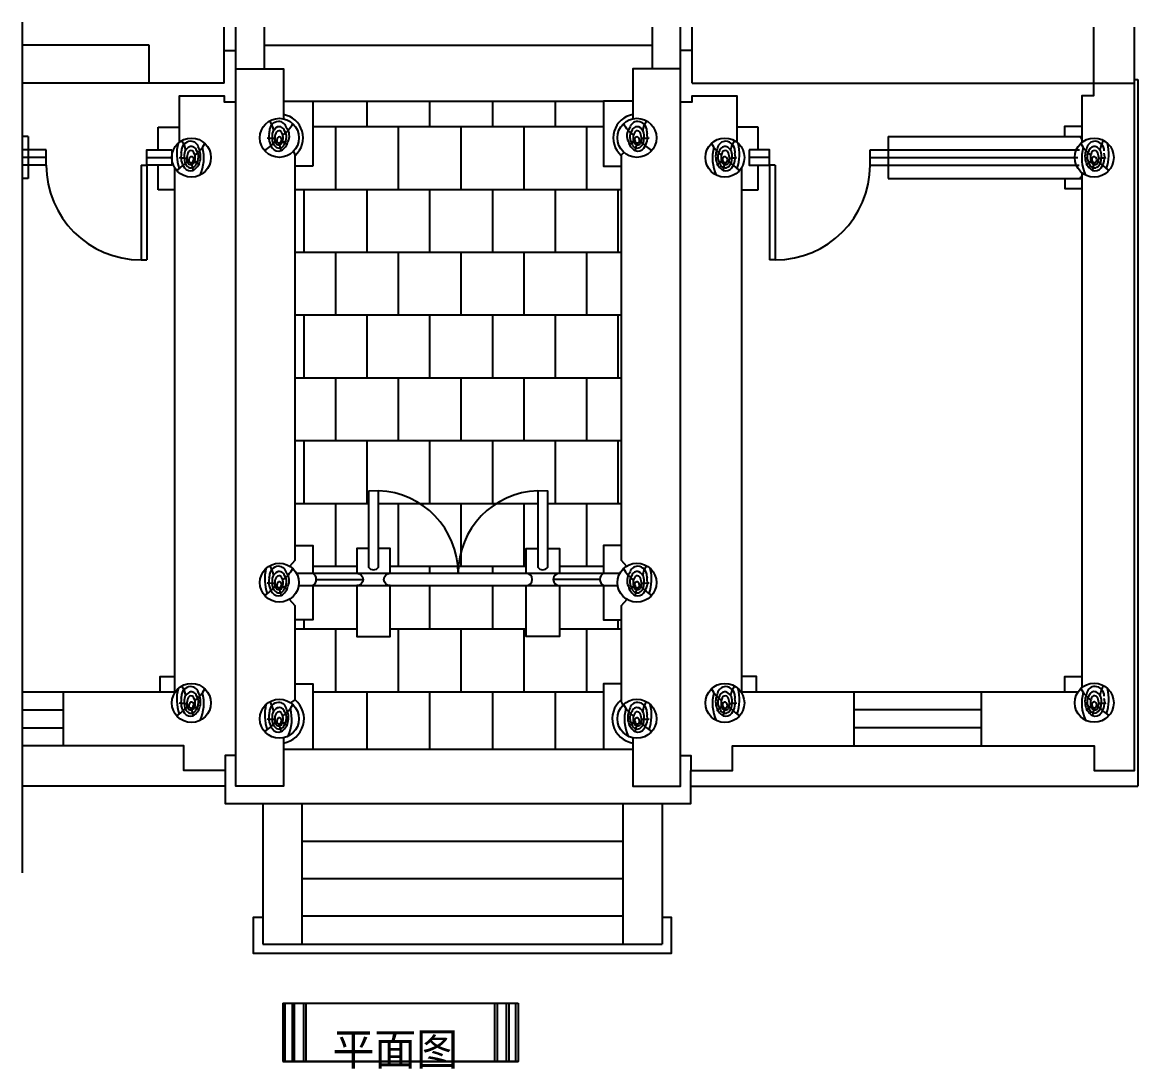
# Model space of a CAD drawing. Header units: metres. Extents: x 9271 to 18101, y 7802 to 23584.
# Drawn here: x 9271 to 17932, y 7802 to 15928 of the extents above; entities that cross this region are included whole.
import ezdxf

# ---------------------------------------------------------------- set-up
doc = ezdxf.new("R2010")
doc.units = ezdxf.units.M
for name, color, linetype in [('3', 3, 'Continuous'), ('4', 4, 'Continuous'), ('5', 6, 'Continuous'), ('7', 7, 'Continuous'), ('ASHADE', 7, 'Continuous'), ('BH', 3, 'Continuous')]:
    doc.layers.add(name, color=color, linetype=linetype)

msp = doc.modelspace()

# ---------------------------------------------------------------- hatches: boundary and pattern name
at = {"layer": 'BH'}
h = msp.add_hatch(dxfattribs=at)
h.set_pattern_fill('AR-B88', scale=2.4)
h.paths.add_polyline_path([(13920.34, 14810.68), (13784.34, 14810.68), (13784.34, 15316.28), (11526.3, 15316.28), (11526.3, 14810.68), (11390.3, 14810.68), (11390.3, 11865.88), (11526.3, 11865.88), (11526.3, 11649.88), (11868.92, 11649.88), (11868.92, 11842.21), (11958.92, 11842.21), (11958.92, 12287.39), (12037.32, 12289.5, -0.4), (12655.32, 11649.88, -0.4), (13273.32, 12289.5), (13351.72, 12287.39), (13351.72, 11842.21), (13441.72, 11842.21), (13441.72, 11649.88), (13784.34, 11649.88), (13784.34, 11865.88), (13920.34, 11865.88)])
h.paths.add_polyline_path([(12127.32, 11842.21), (12127.32, 11649.88), (12655.32, 11649.88, 0.4), (12037.32, 12289.5), (12037.32, 11842.21)])
h.paths.add_polyline_path([(13183.32, 11842.21), (13273.32, 11842.21), (13273.32, 12289.5, 0.4), (12655.32, 11649.88), (13183.32, 11649.88)])
h.paths.add_polyline_path([(13183.32, 11159.22), (13183.32, 11553.88), (12127.32, 11553.88), (12127.32, 11159.22), (11868.92, 11159.22), (11868.92, 11553.88), (11526.3, 11553.88), (11526.3, 11287.48), (11390.3, 11287.48), (11390.3, 10789.88), (11526.3, 10789.88), (11526.3, 10284.28), (13784.34, 10284.28), (13784.34, 10789.88), (13920.34, 10789.88), (13920.34, 11287.48), (13784.34, 11287.48), (13784.34, 11553.88), (13441.72, 11553.88), (13441.72, 11159.22)])

# ---------------------------------------------------------------- linework, layer by layer
at = {"layer": '3'}
for p, q in [((10255.9, 15749.6), (9270.86, 15749.6)), ((10255.9, 15455.48), (10255.9, 15749.6)), ((10838.3, 15709.34), (10928.7, 15709.34)), ((14472.34, 15709.34), (14381.94, 15709.34)), ((17932.31, 15482.97), (17932.31, 9995.26)), ((10324.83, 15114.11), (10491.9, 15114.11)), ((10324.83, 14938.82), (10324.83, 15114.11)), ((14985.81, 15114.11), (14818.74, 15114.11)), ((14985.81, 14938.82), (14985.81, 15114.11)), ((9317.21, 15042.02), (9270.86, 15042.02)), ((9317.21, 15042.02), (9317.21, 14715.62)), ((15993.42, 15042.02), (17498.71, 15042.02)), ((15993.42, 15042.02), (15993.42, 14715.62)), ((9456.67, 14938.82), (9270.86, 14938.82)), ((9456.67, 14818.82), (9456.67, 14938.82)), ((15853.96, 14938.82), (17479.97, 14938.82)), ((15853.96, 14818.82), (15853.96, 14938.82)), ((9456.67, 14878.82), (9270.86, 14878.82)), ((9456.67, 14818.82), (9270.86, 14818.82)), ((10192.67, 14818.82), (10192.67, 14082.82)), ((10192.67, 14818.82), (10238.27, 14818.82)), ((10238.27, 14878.82), (10432.45, 14877.43)), ((10238.27, 14818.82), (10238.27, 14082.82)), ((10324.83, 14628.13), (10324.83, 14818.82)), ((15072.36, 14878.82), (14914.76, 14878.82)), ((14985.81, 14628.13), (14985.81, 14818.82)), ((15072.36, 14818.82), (15072.36, 14082.82)), ((15117.96, 14818.82), (15072.36, 14818.82)), ((15117.96, 14818.82), (15117.96, 14082.82)), ((15853.96, 14878.82), (17466.99, 14878.82)), ((15853.96, 14818.82), (17478.77, 14818.82)), ((9317.21, 14715.62), (9270.86, 14715.62)), ((15993.42, 14715.62), (17498.71, 14715.62)), ((10451.9, 14628.13), (10324.83, 14628.13)), ((14858.74, 14628.13), (14985.81, 14628.13)), ((10192.67, 14082.82), (10238.27, 14082.82)), ((15117.96, 14082.82), (15072.36, 14082.82)), ((11553.78, 11601.88), (11916.92, 11601.88)), ((13756.85, 11601.88), (13393.72, 11601.88)), ((15728.95, 10727.26), (15728.95, 10309.66)), ((16716.95, 10727.26), (16716.95, 10309.66)), ((9270.86, 10588.06), (9588.99, 10588.06)), ((16716.95, 10588.06), (15728.95, 10588.06)), ((9270.86, 10448.86), (9588.99, 10448.86)), ((16716.95, 10448.86), (15728.95, 10448.86)), ((10847.1, 9995.26), (9270.86, 9995.26)), ((14463.54, 9995.26), (17932.31, 9995.26)), ((10861.48, 9860.28), (14439.54, 9860.28)), ((11441.37, 9569.68), (13934.74, 9569.68)), ((11441.37, 9279.08), (13934.74, 9279.08)), ((11441.37, 8988.48), (13934.74, 8988.48)), ((11292.85, 8309.98), (13121.66, 8309.98)), ((11292.85, 8309.98), (11292.85, 7857.57)), ((11292.85, 8309.98), (11292.85, 7857.57)), ((11311.57, 7857.57), (11311.57, 8309.98)), ((11311.57, 7857.57), (11311.57, 8309.98)), ((11366.16, 8309.98), (11366.16, 7857.57)), ((11366.16, 8309.98), (11366.16, 7857.57)), ((11384.88, 7857.57), (11384.88, 8309.98)), ((11384.88, 7857.57), (11384.88, 8309.98)), ((11455.55, 8309.98), (11455.55, 7857.57)), ((11455.55, 8309.98), (11455.55, 7857.57)), ((11474.27, 7857.57), (11474.27, 8309.98)), ((11474.27, 7857.57), (11474.27, 8309.98)), ((12940.25, 7857.57), (12940.25, 8309.98)), ((12940.25, 7857.57), (12940.25, 8309.98)), ((12958.97, 8309.98), (12958.97, 7857.57)), ((12958.97, 8309.98), (12958.97, 7857.57)), ((13029.64, 7857.57), (13029.64, 8309.98)), ((13029.64, 7857.57), (13029.64, 8309.98)), ((13048.36, 8309.98), (13048.36, 7857.57)), ((13048.36, 8309.98), (13048.36, 7857.57)), ((13102.94, 7857.57), (13102.94, 8309.98)), ((13102.94, 7857.57), (13102.94, 8309.98)), ((13121.66, 8309.98), (13121.66, 7857.57)), ((13121.66, 8309.98), (13121.66, 7857.57)), ((11292.85, 7857.57), (11311.57, 7857.57)), ((11292.85, 7857.57), (11311.57, 7857.57)), ((13121.66, 7857.57), (13102.94, 7857.57)), ((13121.66, 7857.57), (13102.94, 7857.57))]:
    msp.add_line(p, q, dxfattribs=at)
for points in [[(17366.21, 15042.02), (17366.21, 15120.42), (17498.71, 15120.42)], [(17366.21, 14715.62), (17366.21, 14637.22), (17498.71, 14637.22)], [(10341.54, 10727.26), (10341.54, 10848.66), (10451.9, 10848.66)], [(14971.64, 10727.26), (14971.64, 10848.66), (14858.74, 10848.66)], [(17366.21, 10727.26), (17366.21, 10848.66), (17498.71, 10848.66)], [(11292.85, 8309.98), (13121.66, 8309.98)], [(11292.85, 7857.57), (13121.66, 7857.57), (13121.66, 7857.57), (11292.85, 7857.57)]]:
    msp.add_lwpolyline(points, dxfattribs=at)
for points in [[(10432.45, 14937.43), (10432.45, 14817.43), (10238.27, 14818.82), (10238.27, 14938.82)], [(14914.76, 14938.82), (14914.76, 14818.82), (15072.36, 14818.82), (15072.36, 14938.82)]]:
    msp.add_lwpolyline(points, close=True, dxfattribs=at)
for centre, radius, start, end in [((11262.55, 15084.63), 72.95, 91.81, 181.77), ((11059.59, 15068.19), 163.85, 7.01, 35.39), ((11261.03, 15094.29), 63.26, 9.42, 90.7), ((11266.99, 15030.72), 183.57, 312.2, 80.18), ((14043.64, 15030.72), 183.57, 99.82, 227.8), ((14049.61, 15094.29), 63.26, 89.3, 170.58), ((14048.09, 15084.63), 72.95, 358.23, 88.19), ((14251.05, 15068.19), 163.85, 144.61, 172.99), ((11163.92, 15074.89), 26.78, 337.73, 16.24), ((11286.04, 15047.02), 75.95, 116.72, 195.53), ((11336.1, 15025.95), 104.81, 150.97, 201.94), ((11264.24, 15056.45), 28.39, 54.6, 134.19), ((11265.58, 15073.38), 43.68, 15.65, 108.27), ((11208.5, 15028.72), 88.31, 333.01, 35.17), ((11135.1, 15267.95), 268.38, 306.25, 331.68), ((11230.41, 15035.7), 91.71, 324.27, 32.63), ((11255.39, 15046.68), 89.39, 331.11, 40.43), ((14175.53, 15267.95), 268.38, 208.32, 233.75), ((14055.25, 15046.68), 89.39, 139.57, 208.89), ((14080.23, 15035.7), 91.71, 147.37, 215.73), ((14045.06, 15073.38), 43.68, 71.73, 164.35), ((14102.13, 15028.72), 88.31, 144.83, 206.99), ((14046.39, 15056.45), 28.39, 45.81, 125.4), ((14024.6, 15047.02), 75.95, 344.47, 63.28), ((13974.54, 15025.95), 104.81, 338.06, 29.03), ((14146.71, 15074.89), 26.78, 163.76, 202.27), ((10818.87, 14906.09), 348.52, 166.45, 198.83), ((10579.58, 14931.35), 72.95, 91.81, 181.77), ((10376.62, 14914.9), 163.85, 7.01, 35.39), ((10578.06, 14941.01), 63.26, 9.42, 90.7), ((10452.13, 15114.67), 268.38, 306.25, 331.68), ((10997.56, 15195.88), 305.41, 300.32, 320.71), ((11223.51, 15430.22), 403.01, 262.79, 271.11), ((11324.71, 15034.57), 139.31, 167.49, 216.6), ((11280.44, 15015.61), 68.49, 170.69, 230.65), ((11262.24, 15008.36), 31.81, 222.72, 321.68), ((11278.15, 15011.05), 30.92, 123.29, 194.16), ((11264.66, 15008.55), 17.26, 197.07, 349.29), ((11265.32, 15017.18), 20.15, 324.02, 101.85), ((10940.2, 14877.9), 344.62, 8.88, 19.22), ((11226.26, 15026.49), 109.83, 299.71, 347.91), ((11232.69, 14885), 129.91, 40.91, 67.87), ((14084.37, 15026.49), 109.83, 192.09, 240.29), ((14077.95, 14885), 129.91, 112.13, 139.09), ((14048.39, 15008.36), 31.81, 218.32, 317.28), ((14045.32, 15017.18), 20.15, 78.15, 215.98), ((14045.97, 15008.55), 17.26, 190.71, 342.93), ((14370.43, 14877.9), 344.62, 160.78, 171.12), ((14032.49, 15011.05), 30.92, 345.84, 56.71), ((14030.19, 15015.61), 68.49, 309.35, 9.31), ((14313.08, 15195.88), 305.41, 219.29, 239.68), ((14087.12, 15430.22), 403.01, 268.89, 277.21), ((13985.93, 15034.57), 139.31, 323.4, 12.51), ((14858.5, 15114.67), 268.38, 208.32, 233.75), ((14732.58, 14941.01), 63.26, 89.3, 170.58), ((14731.06, 14931.35), 72.95, 358.23, 88.19), ((14934.02, 14914.9), 163.85, 144.61, 172.99), ((14491.76, 14906.09), 348.52, 341.17, 13.55), ((17417.42, 14974.83), 92.88, 28.93, 46.34), ((17726.44, 15114.67), 268.38, 208.32, 233.75), ((17600.52, 14941.01), 63.26, 89.3, 170.58), ((17599, 14931.35), 72.95, 358.23, 88.19), ((17801.96, 14914.9), 163.85, 144.61, 172.99), ((17359.7, 14906.09), 348.52, 341.17, 13.55), ((10641.74, 14881.29), 139.31, 167.49, 216.6), ((10480.95, 14921.6), 26.78, 337.73, 16.24), ((10603.07, 14893.73), 75.95, 116.72, 195.53), ((10653.13, 14872.66), 104.81, 150.97, 201.94), ((10581.27, 14903.16), 28.39, 54.6, 134.19), ((10582.61, 14920.09), 43.68, 15.65, 108.27), ((10525.53, 14875.43), 88.31, 333.01, 35.17), ((10547.44, 14882.42), 91.71, 324.27, 32.63), ((10512.83, 14887.37), 142.78, 344.91, 26.63), ((10373.13, 14873.39), 307.69, 334.63, 15.75), ((11260.12, 14985.64), 58.29, 215.83, 290.67), ((11265.48, 14991.39), 40.44, 225.28, 346.79), ((14045.16, 14991.39), 40.44, 193.21, 314.72), ((14050.52, 14985.64), 58.29, 249.33, 324.17), ((14937.5, 14873.39), 307.69, 164.25, 205.37), ((14797.8, 14887.37), 142.78, 153.37, 195.09), ((14763.2, 14882.42), 91.71, 147.37, 215.73), ((14728.03, 14920.09), 43.68, 71.73, 164.35), ((14785.1, 14875.43), 88.31, 144.83, 206.99), ((14729.36, 14903.16), 28.39, 45.81, 125.4), ((14707.57, 14893.73), 75.95, 344.47, 63.28), ((14657.51, 14872.66), 104.81, 338.06, 29.03), ((14668.9, 14881.29), 139.31, 323.4, 12.51), ((14829.68, 14921.6), 26.78, 163.76, 202.27), ((17805.44, 14873.39), 307.69, 164.25, 205.37), ((17665.75, 14887.37), 142.78, 153.37, 195.09), ((17631.14, 14882.42), 91.71, 147.37, 215.73), ((17595.97, 14920.09), 43.68, 71.73, 164.35), ((17653.04, 14875.43), 88.31, 144.83, 206.99), ((17597.3, 14903.16), 28.39, 45.81, 125.4), ((17575.51, 14893.73), 75.95, 344.47, 63.28), ((17525.45, 14872.66), 104.81, 338.06, 29.03), ((17536.84, 14881.29), 139.31, 323.4, 12.51), ((10192.67, 14818.82), 736, 180, 270), ((10314.59, 15042.59), 305.41, 300.32, 320.71), ((10540.54, 15276.94), 403.01, 262.79, 271.11), ((10597.48, 14862.33), 68.49, 170.69, 230.65), ((10582.51, 14838.1), 40.44, 225.28, 346.79), ((10579.27, 14855.08), 31.81, 222.72, 321.68), ((10595.18, 14857.77), 30.92, 123.29, 194.16), ((10581.7, 14855.27), 17.26, 197.07, 349.29), ((10582.35, 14863.9), 20.15, 324.02, 101.85), ((10257.23, 14724.61), 344.62, 8.88, 19.22), ((10543.29, 14873.21), 109.83, 299.71, 347.91), ((10549.72, 14731.71), 129.91, 40.91, 67.87), ((14767.34, 14873.21), 109.83, 192.09, 240.29), ((14760.92, 14731.71), 129.91, 112.13, 139.09), ((14728.13, 14838.1), 40.44, 193.21, 314.72), ((14731.36, 14855.08), 31.81, 218.32, 317.28), ((14728.29, 14863.9), 20.15, 78.15, 215.98), ((14728.94, 14855.27), 17.26, 190.71, 342.93), ((15053.4, 14724.61), 344.62, 160.78, 171.12), ((14715.45, 14857.77), 30.92, 345.84, 56.71), ((14713.16, 14862.33), 68.49, 309.35, 9.31), ((14996.04, 15042.59), 305.41, 219.29, 239.68), ((14770.09, 15276.94), 403.01, 268.89, 277.21), ((15117.96, 14818.82), 736, 270, 0), ((17635.28, 14873.21), 109.83, 192.09, 240.29), ((17628.86, 14731.71), 129.91, 112.13, 139.09), ((17596.07, 14838.1), 40.44, 193.21, 314.72), ((17599.3, 14855.08), 31.81, 218.32, 317.28), ((17596.23, 14863.9), 20.15, 78.15, 215.98), ((17596.88, 14855.27), 17.26, 190.71, 342.93), ((17921.34, 14724.61), 344.62, 160.78, 171.12), ((17583.4, 14857.77), 30.92, 345.84, 56.71), ((17581.1, 14862.33), 68.49, 309.35, 9.31), ((17863.98, 15042.59), 305.41, 219.29, 239.68), ((17638.03, 15276.94), 403.01, 268.89, 277.21), ((10577.15, 14832.35), 58.29, 215.83, 290.67), ((14733.49, 14832.35), 58.29, 249.33, 324.17), ((17417.42, 14780.04), 92.88, 316.09, 343.72), ((17601.43, 14832.35), 58.29, 249.33, 324.17), ((11262.55, 11630.35), 72.95, 91.81, 181.77), ((11059.59, 11613.91), 163.85, 7.01, 35.39), ((11261.03, 11640.01), 63.26, 9.42, 90.7), ((14049.61, 11640.01), 63.26, 89.3, 170.58), ((14048.09, 11630.35), 72.95, 358.23, 88.19), ((14251.05, 11613.91), 163.85, 144.61, 172.99), ((11501.84, 11605.09), 348.52, 166.45, 198.83), ((11324.71, 11580.29), 139.31, 167.49, 216.6), ((11163.92, 11620.61), 26.78, 337.73, 16.24), ((11286.04, 11592.74), 75.95, 116.72, 195.53), ((11336.1, 11571.67), 104.81, 150.97, 201.94), ((11264.24, 11602.17), 28.39, 54.6, 134.19), ((11265.58, 11619.1), 43.68, 15.65, 108.27), ((11208.5, 11574.44), 88.31, 333.01, 35.17), ((11135.1, 11813.67), 268.38, 306.25, 331.68), ((11230.41, 11581.42), 91.71, 324.27, 32.63), ((11249.91, 11591.84), 93.97, 333.02, 38.52), ((14175.53, 11813.67), 268.38, 208.32, 233.75), ((14060.73, 11591.84), 93.97, 141.48, 206.98), ((14080.23, 11581.42), 91.71, 147.37, 215.73), ((14045.06, 11619.1), 43.68, 71.73, 164.35), ((14102.13, 11574.44), 88.31, 144.83, 206.99), ((14046.39, 11602.17), 28.39, 45.81, 125.4), ((14024.6, 11592.74), 75.95, 344.47, 63.28), ((13974.54, 11571.67), 104.81, 338.06, 29.03), ((13985.93, 11580.29), 139.31, 323.4, 12.51), ((14146.71, 11620.61), 26.78, 163.76, 202.27), ((13808.79, 11605.09), 348.52, 341.17, 13.55), ((10997.56, 11741.6), 305.41, 300.32, 320.71), ((11223.51, 11975.94), 403.01, 262.79, 271.11), ((11280.44, 11561.33), 68.49, 170.69, 230.65), ((11265.48, 11537.11), 40.44, 225.28, 346.79), ((11262.24, 11554.08), 31.81, 222.72, 321.68), ((11278.15, 11556.77), 30.92, 123.29, 194.16), ((11264.66, 11554.27), 17.26, 197.07, 349.29), ((11265.32, 11562.9), 20.15, 324.02, 101.85), ((10940.2, 11423.62), 344.62, 8.88, 19.22), ((11226.26, 11572.21), 109.83, 299.71, 347.91), ((11232.69, 11430.72), 129.91, 40.91, 67.87), ((14084.37, 11572.21), 109.83, 192.09, 240.29), ((14077.95, 11430.72), 129.91, 112.13, 139.09), ((14045.16, 11537.11), 40.44, 193.21, 314.72), ((14048.39, 11554.08), 31.81, 218.32, 317.28), ((14045.32, 11562.9), 20.15, 78.15, 215.98), ((14045.97, 11554.27), 17.26, 190.71, 342.93), ((14370.43, 11423.62), 344.62, 160.78, 171.12), ((14032.49, 11556.77), 30.92, 345.84, 56.71), ((14030.19, 11561.33), 68.49, 309.35, 9.31), ((14313.08, 11741.6), 305.41, 219.29, 239.68), ((14087.12, 11975.94), 403.01, 268.89, 277.21), ((11260.12, 11531.36), 58.29, 215.83, 290.67), ((14050.52, 11531.36), 58.29, 249.33, 324.17), ((10818.87, 10671.05), 348.52, 166.45, 198.83), ((10579.58, 10696.32), 72.95, 91.81, 181.77), ((10376.62, 10679.87), 163.85, 7.01, 35.39), ((10578.06, 10705.98), 63.26, 9.42, 90.7), ((10452.13, 10879.64), 268.38, 306.25, 331.68), ((14858.5, 10879.64), 268.38, 208.32, 233.75), ((14732.58, 10705.98), 63.26, 89.3, 170.58), ((14731.06, 10696.32), 72.95, 358.23, 88.19), ((14934.02, 10679.87), 163.85, 144.61, 172.99), ((14491.76, 10671.05), 348.52, 341.17, 13.55), ((17726.44, 10881.01), 268.38, 208.32, 233.75), ((17600.52, 10707.35), 63.26, 89.3, 170.58), ((17599, 10697.69), 72.95, 358.23, 88.19), ((17801.96, 10681.25), 163.85, 144.61, 172.99), ((17359.7, 10672.43), 348.52, 341.17, 13.55), ((10641.74, 10646.26), 139.31, 167.49, 216.6), ((10480.95, 10686.57), 26.78, 337.73, 16.24), ((10603.07, 10658.7), 75.95, 116.72, 195.53), ((10653.13, 10637.63), 104.81, 150.97, 201.94), ((10581.27, 10668.13), 28.39, 54.6, 134.19), ((10582.61, 10685.06), 43.68, 15.65, 108.27), ((10525.53, 10640.4), 88.31, 333.01, 35.17), ((10547.44, 10647.39), 91.71, 324.27, 32.63), ((10512.83, 10652.34), 142.78, 344.91, 26.63), ((10373.13, 10638.36), 307.69, 334.63, 15.75), ((11266.99, 10519.53), 191.57, 279.4, 49.94), ((14043.64, 10519.53), 191.57, 130.06, 260.6), ((14937.5, 10638.36), 307.69, 164.25, 205.37), ((14797.8, 10652.34), 142.78, 153.37, 195.09), ((14763.2, 10647.39), 91.71, 147.37, 215.73), ((14728.03, 10685.06), 43.68, 71.73, 164.35), ((14785.1, 10640.4), 88.31, 144.83, 206.99), ((14729.36, 10668.13), 28.39, 45.81, 125.4), ((14707.57, 10658.7), 75.95, 344.47, 63.28), ((14657.51, 10637.63), 104.81, 338.06, 29.03), ((14668.9, 10646.26), 139.31, 323.4, 12.51), ((14829.68, 10686.57), 26.78, 163.76, 202.27), ((17805.44, 10639.73), 307.69, 164.25, 205.37), ((17665.75, 10653.71), 142.78, 153.37, 195.09), ((17631.14, 10648.76), 91.71, 147.37, 215.73), ((17595.97, 10686.44), 43.68, 71.73, 164.35), ((17653.04, 10641.78), 88.31, 144.83, 206.99), ((17597.3, 10669.51), 28.39, 45.81, 125.4), ((17575.51, 10660.08), 75.95, 344.47, 63.28), ((17525.45, 10639.01), 104.81, 338.06, 29.03), ((17536.84, 10647.63), 139.31, 323.4, 12.51), ((10314.59, 10807.56), 305.41, 300.32, 320.71), ((10540.54, 11041.9), 403.01, 262.79, 271.11), ((10597.48, 10627.3), 68.49, 170.69, 230.65), ((10582.51, 10603.07), 40.44, 225.28, 346.79), ((10579.27, 10620.05), 31.81, 222.72, 321.68), ((10595.18, 10622.74), 30.92, 123.29, 194.16), ((10581.7, 10620.24), 17.26, 197.07, 349.29), ((10582.35, 10628.86), 20.15, 324.02, 101.85), ((10257.23, 10489.58), 344.62, 8.88, 19.22), ((10543.29, 10638.17), 109.83, 299.71, 347.91), ((10549.72, 10496.68), 129.91, 40.91, 67.87), ((11501.84, 10548.18), 348.52, 166.45, 198.83), ((11163.92, 10563.7), 26.78, 337.73, 16.24), ((11262.55, 10573.44), 72.95, 91.81, 181.77), ((11059.59, 10557), 163.85, 7.01, 35.39), ((11286.04, 10535.83), 75.95, 116.72, 195.53), ((11264.24, 10545.26), 28.39, 54.6, 134.19), ((11265.58, 10562.19), 43.68, 15.65, 108.27), ((11261.03, 10583.1), 63.26, 9.42, 90.7), ((11208.5, 10517.53), 88.31, 333.01, 35.17), ((11135.1, 10756.77), 268.38, 306.25, 331.68), ((11230.41, 10524.51), 91.71, 324.27, 32.63), ((11195.8, 10529.47), 142.78, 344.91, 26.63), ((11056.1, 10515.49), 307.69, 334.63, 15.75), ((14175.53, 10756.77), 268.38, 208.32, 233.75), ((14254.53, 10515.49), 307.69, 164.25, 205.37), ((14114.84, 10529.47), 142.78, 153.37, 195.09), ((14049.61, 10583.1), 63.26, 89.3, 170.58), ((14080.23, 10524.51), 91.71, 147.37, 215.73), ((14045.06, 10562.19), 43.68, 71.73, 164.35), ((14102.13, 10517.53), 88.31, 144.83, 206.99), ((14046.39, 10545.26), 28.39, 45.81, 125.4), ((14048.09, 10573.44), 72.95, 358.23, 88.19), ((14024.6, 10535.83), 75.95, 344.47, 63.28), ((14251.05, 10557), 163.85, 144.61, 172.99), ((14146.71, 10563.7), 26.78, 163.76, 202.27), ((13808.79, 10548.18), 348.52, 341.17, 13.55), ((14767.34, 10638.17), 109.83, 192.09, 240.29), ((14760.92, 10496.68), 129.91, 112.13, 139.09), ((14728.13, 10603.07), 40.44, 193.21, 314.72), ((14731.36, 10620.05), 31.81, 218.32, 317.28), ((14728.29, 10628.86), 20.15, 78.15, 215.98), ((14728.94, 10620.24), 17.26, 190.71, 342.93), ((15053.4, 10489.58), 344.62, 160.78, 171.12), ((14715.45, 10622.74), 30.92, 345.84, 56.71), ((14713.16, 10627.3), 68.49, 309.35, 9.31), ((14996.04, 10807.56), 305.41, 219.29, 239.68), ((14770.09, 11041.9), 403.01, 268.89, 277.21), ((17635.28, 10639.55), 109.83, 192.09, 240.29), ((17628.86, 10498.06), 129.91, 112.13, 139.09), ((17596.07, 10604.45), 40.44, 193.21, 314.72), ((17599.3, 10621.42), 31.81, 218.32, 317.28), ((17596.23, 10630.24), 20.15, 78.15, 215.98), ((17596.88, 10621.61), 17.26, 190.71, 342.93), ((17921.34, 10490.96), 344.62, 160.78, 171.12), ((17583.4, 10624.11), 30.92, 345.84, 56.71), ((17581.1, 10628.67), 68.49, 309.35, 9.31), ((17863.98, 10808.94), 305.41, 219.29, 239.68), ((17638.03, 11043.28), 403.01, 268.89, 277.21), ((10577.15, 10597.32), 58.29, 215.83, 290.67), ((10997.56, 10684.69), 305.41, 300.32, 320.71), ((11223.51, 10919.03), 403.01, 262.79, 271.11), ((11324.71, 10523.38), 139.31, 167.49, 216.6), ((11280.44, 10504.42), 68.49, 170.69, 230.65), ((11336.1, 10514.76), 104.81, 150.97, 201.94), ((11278.15, 10499.86), 30.92, 123.29, 194.16), ((11264.66, 10497.36), 17.26, 197.07, 349.29), ((11265.32, 10505.99), 20.15, 324.02, 101.85), ((11226.26, 10515.3), 109.83, 299.71, 347.91), ((11232.69, 10373.81), 129.91, 40.91, 67.87), ((14084.37, 10515.3), 109.83, 192.09, 240.29), ((14077.95, 10373.81), 129.91, 112.13, 139.09), ((14045.32, 10505.99), 20.15, 78.15, 215.98), ((14045.97, 10497.36), 17.26, 190.71, 342.93), ((14032.49, 10499.86), 30.92, 345.84, 56.71), ((13974.54, 10514.76), 104.81, 338.06, 29.03), ((14030.19, 10504.42), 68.49, 309.35, 9.31), ((14313.08, 10684.69), 305.41, 219.29, 239.68), ((14087.12, 10919.03), 403.01, 268.89, 277.21), ((13985.93, 10523.38), 139.31, 323.4, 12.51), ((14733.49, 10597.32), 58.29, 249.33, 324.17), ((17601.43, 10598.7), 58.29, 249.33, 324.17), ((11260.12, 10474.45), 58.29, 215.83, 290.67), ((11265.48, 10480.2), 40.44, 225.28, 346.79), ((11262.24, 10497.17), 31.81, 222.72, 321.68), ((10940.2, 10366.71), 344.62, 8.88, 19.22), ((14045.16, 10480.2), 40.44, 193.21, 314.72), ((14048.39, 10497.17), 31.81, 218.32, 317.28), ((14370.43, 10366.71), 344.62, 160.78, 171.12), ((14050.52, 10474.45), 58.29, 249.33, 324.17)]:
    msp.add_arc(centre, radius, start, end, dxfattribs=at)
at = {"layer": '4'}
msp.add_line((17589.11, 15455.48), (17908.31, 15455.48), dxfattribs=at)
for points in [[(10928.7, 15566.68), (10928.7, 15889.4)], [(11149.5, 15889.4), (11149.5, 15566.68)], [(14161.14, 15889.4), (14161.14, 15566.68)], [(14381.94, 10235.26), (14463.54, 10235.26), (14463.54, 10118.46), (14786.74, 10118.46), (14786.74, 10309.66), (17594.71, 10309.66), (17594.71, 10118.46), (17908.31, 10118.46), (17908.31, 15889.4)], [(14381.94, 15566.68), (14381.94, 15889.4)], [(17589.11, 15889.4), (17589.11, 15357.88), (17498.71, 15357.88), (17498.71, 14994.86)], [(11298.3, 10371.23), (11298.3, 9995.26), (10928.7, 9995.26), (10928.7, 15566.68), (11298.3, 15566.68), (11298.3, 15179.02)], [(14012.34, 10371.23), (14012.34, 9995.26), (14381.94, 9995.26), (14381.94, 15566.68), (14012.34, 15566.68), (14012.34, 15179.02)], [(10491.9, 14997.79), (10491.9, 15357.88), (10838.3, 15357.88), (10838.3, 15309.88), (10928.7, 15309.88)], [(14381.94, 15309.88), (14472.34, 15309.88), (14472.34, 15357.88), (14818.74, 15357.88), (14818.74, 14997.79)], [(10451.9, 14803.17), (10451.9, 10727.26), (9270.86, 10727.26)], [(17468.04, 10727.26), (14858.74, 10727.26), (14858.74, 14803.17)], [(17498.71, 14760.01), (17498.71, 10761.2)], [(11355.58, 10642.52), (11390.3, 10666.14), (11390.3, 11396.72), (11345.65, 11446.88)], [(10928.7, 10235.26), (10847.1, 10235.26), (10847.1, 10118.46), (10523.9, 10118.46), (10523.9, 10309.66), (9270.86, 10309.66)]]:
    msp.add_lwpolyline(points, dxfattribs=at)
for points in [[(11348.35, 11704.33), (11390.3, 11750.3), (11390.3, 14894.73, 0.12), (11375.72, 14925.12)], [(13944.18, 14916.35, 0.12), (13920.34, 14894.73), (13920.34, 11750.3), (13962.29, 11704.33)], [(13964.98, 11446.88), (13920.34, 11396.72), (13920.34, 10666.14, 0.33), (13939.05, 10629.23)]]:
    msp.add_lwpolyline(points, format="xyb", dxfattribs=at)
at = {"layer": '5'}
for centre in [(11266.99, 15030.72), (14043.64, 15030.72), (10584.02, 14877.43), (14726.61, 14877.43), (17594.55, 14877.43), (11266.99, 11576.44), (14043.64, 11576.44), (10584.02, 10642.4), (14726.61, 10642.4), (17594.55, 10643.78), (11266.99, 10519.53), (14043.64, 10519.53)]:
    msp.add_circle(centre, 151.57, dxfattribs=at)
at = {"layer": '7'}
for p, q in [((10838.3, 15455.48), (10838.3, 15889.4)), ((14472.34, 15455.48), (14472.34, 15889.4)), ((11149.5, 15749.6), (14161.14, 15749.6)), ((10838.3, 15455.48), (9270.86, 15455.48)), ((14472.34, 15455.48), (17589.11, 15455.48)), ((11526.3, 15316.28), (13784.34, 15316.28)), ((11526.3, 14810.68), (11390.3, 14810.68)), ((11399.58, 11649.88), (13911.05, 11649.88)), ((11416.87, 11553.88), (13893.76, 11553.88)), ((9588.99, 10727.26), (9588.99, 10309.66)), ((11298.3, 10284.28), (14012.34, 10284.28)), ((11137.37, 9860.28), (11137.37, 8769.88)), ((11441.37, 9860.28), (11441.37, 8769.88)), ((13934.74, 9860.28), (13934.74, 8769.88)), ((14238.74, 9860.28), (14238.74, 8769.88)), ((11137.37, 8769.88), (11441.37, 8769.88)), ((11441.37, 8769.88), (13934.74, 8769.88)), ((13934.74, 8769.88), (14238.74, 8769.88))]:
    msp.add_line(p, q, dxfattribs=at)
for points in [[(11298.3, 15316.28), (11526.3, 15316.28), (11526.3, 14810.68)], [(11390.3, 11865.88), (11526.3, 11865.88), (11526.3, 11649.88)], [(13920.34, 11865.88), (13784.34, 11865.88), (13784.34, 11649.88)], [(11526.3, 11553.88), (11526.3, 11287.48), (11390.3, 11287.48)], [(13784.34, 11553.88), (13784.34, 11287.48), (13920.34, 11287.48)], [(11390.3, 10789.88), (11526.3, 10789.88), (11526.3, 10284.28)], [(13920.34, 10789.88), (13784.34, 10789.88), (13784.34, 10284.28)], [(10847.1, 10118.46), (10847.1, 9860.28), (14463.54, 9860.28), (14463.54, 10118.46)], [(14238.74, 8977.88), (14310.74, 8977.88), (14310.74, 8697.88), (11065.37, 8697.88), (11065.37, 8977.88), (11137.37, 8977.88)]]:
    msp.add_lwpolyline(points, dxfattribs=at)
for points in [[(11958.92, 12287.39), (11958.92, 11696.78, 0.53), (12037.32, 11696.78), (12037.32, 12289.5)], [(13273.32, 12289.5), (13273.32, 11696.78, 0.53), (13351.72, 11696.78), (13351.72, 12287.39)]]:
    msp.add_lwpolyline(points, format="xyb", close=True, dxfattribs=at)
for points in [[(11958.92, 11842.21), (11868.92, 11842.21), (11868.92, 11649.88, -1), (11868.92, 11553.88), (11868.92, 11159.22), (12127.32, 11159.22), (12127.32, 11553.88, -1), (12127.32, 11649.88), (12127.32, 11842.21), (12037.32, 11842.21)], [(13351.72, 11842.21), (13441.72, 11842.21), (13441.72, 11649.88, 1), (13441.72, 11553.88), (13441.72, 11159.22), (13183.32, 11159.22), (13183.32, 11553.88, 1), (13183.32, 11649.88), (13183.32, 11842.21), (13273.32, 11842.21)]]:
    msp.add_lwpolyline(points, format="xyb", dxfattribs=at)
for centre, radius, start, end in [((12015.32, 11649.88), 640, 0, 88.03), ((13295.32, 11649.88), 640, 91.97, 180), ((11498.13, 11601.88), 55.66, 300.41, 59.59), ((13812.51, 11601.88), 55.66, 120.41, 239.59)]:
    msp.add_arc(centre, radius, start, end, dxfattribs=at)
at = {"layer": 'ASHADE'}
msp.add_lwpolyline([(14012.34, 15316.28), (13784.34, 15316.28), (13784.34, 14810.68), (13920.34, 14810.68)], dxfattribs=at)
at = {"layer": 'BH'}
for p, q in [((9270.86, 15927.84), (9270.86, 9324.03)), ((17908.31, 15482.97), (17932.31, 15482.97))]:
    msp.add_line(p, q, dxfattribs=at)

# ---------------------------------------------------------------- texts
at = {"layer": '3', "insert": (11679.35, 8079.42), "char_height": 250, "attachment_point": 1}
msp.add_mtext('平面图', dxfattribs=at)

doc.saveas('drawing.dxf')
